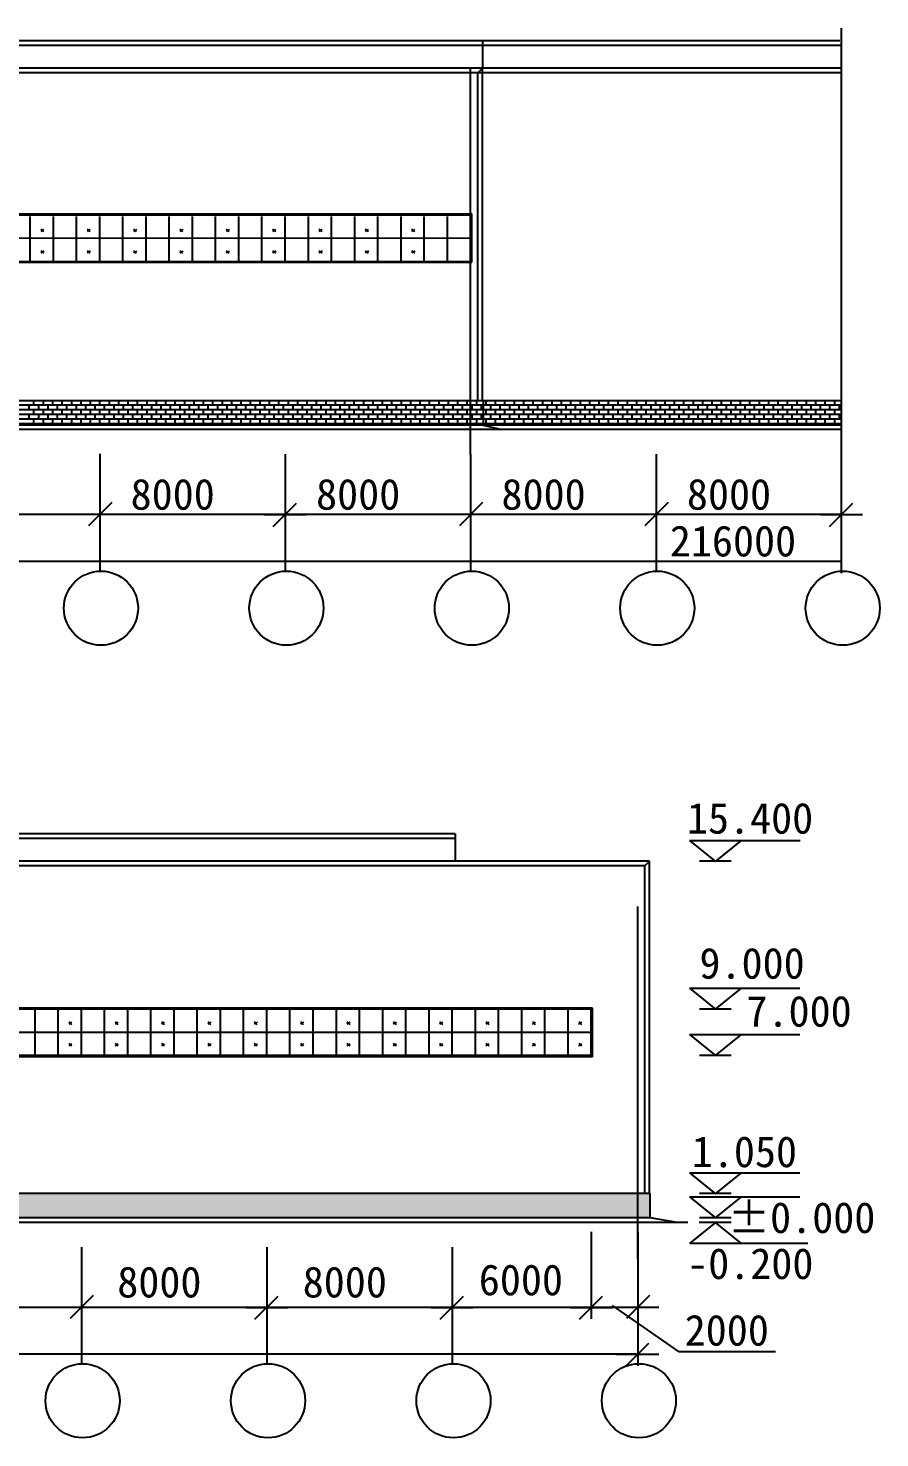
# Model space of a CAD drawing. Header units: metres. Extents: x -5946 to 118859, y -33883 to 106048.
# Drawn here: x 80409 to 117148, y -27722 to 33123 of the extents above; entities that cross this region are included whole.
import ezdxf

# ---------------------------------------------------------------- set-up
doc = ezdxf.new("R2010")
doc.units = ezdxf.units.M
for name, color, linetype in [('JC', 7, 'Continuous'), ('Z', 7, 'Continuous'), ('ZQ', 7, 'Continuous'), ('ZX', 7, 'Continuous')]:
    doc.layers.add(name, color=color, linetype=linetype)

# ---------------------------------------------------------------- blocks, each defined once
blk = doc.blocks.new('_DIMX')
blk.add_line((-64.76, 0), (64.76, 0))
at = {"color": 6}
blk.add_lwpolyline([(-36.86, -36.86), (34.63, 34.63)], dxfattribs=at)

msp = doc.modelspace()

# ---------------------------------------------------------------- hatches: boundary and pattern name
at = {"layer": 'Z'}
h = msp.add_hatch(dxfattribs=at)
h.set_pattern_fill('AR-B816')
h.paths.add_polyline_path([(65752.9, -17176.66), (65752.9, -18226.66), (106702.9, -18226.66), (106702.9, -17176.66)])
h.paths.add_polyline_path([(107237.9, -17176.66), (107212.9, -17176.66), (106702.9, -17176.66), (106702.9, -18226.66), (107237.9, -18226.66)])

# ---------------------------------------------------------------- linework, layer by layer
for p, q in [((115480.84, 33122.94), (115480.84, 9599.03)), ((83495.54, 14747.26), (83495.54, 11629.22)), ((83495.54, 14732.14), (83495.54, 11629.22)), ((91495.54, 14732.14), (91495.54, 11629.22)), ((91495.54, 14691.52), (91495.54, 11629.22)), ((99495.54, 14732.14), (99495.54, 11629.22)), ((99495.54, 14725.01), (99495.54, 11629.22)), ((107495.54, 14732.14), (107495.54, 11629.22)), ((107495.54, 14732.14), (107495.54, 11629.22)), ((107495.54, 13304.59), (107495.54, 11629.22)), ((83494.14, 12129.22), (75496.94, 12129.22)), ((83495.54, 11729.22), (83495.54, 9701.37)), ((91494.14, 12129.22), (83496.94, 12129.22)), ((91495.54, 11729.22), (91495.54, 9701.37)), ((99494.14, 12129.22), (91496.94, 12129.22)), ((99495.54, 11729.22), (99495.54, 9701.37)), ((107494.14, 12129.22), (99496.94, 12129.22)), ((107495.54, 11729.22), (107495.54, 9701.37)), ((115494.14, 12129.22), (107496.94, 12129.22)), ((115494.14, 12129.22), (107496.94, 12129.22)), ((115480.84, 10101.37), (3648.7, 10101.37)), ((108940.05, -1937.48), (110060.46, -2845.46)), ((108940.05, -1937.48), (113709, -1937.48)), ((110060.46, -2845.46), (111183.29, -1937.48)), ((108933.86, -8314.87), (110054.27, -9222.85)), ((108933.86, -8314.87), (113702.81, -8314.87)), ((110054.27, -9222.85), (111177.09, -8314.87)), ((108933.86, -10316.1), (110054.27, -11224.08)), ((108933.86, -10316.1), (113702.81, -10316.1)), ((110054.27, -11224.08), (111177.09, -10316.1)), ((108933.68, -16278.1), (110054.09, -17186.08)), ((108933.68, -16278.1), (113702.63, -16278.1)), ((110054.09, -17186.08), (111176.92, -16278.1)), ((108934.2, -17319.54), (110054.61, -18227.52)), ((108934.2, -17319.54), (113703.15, -17319.54)), ((110054.61, -18227.52), (111177.44, -17319.54)), ((104702.9, -18826.66), (104702.9, -22591.12)), ((106702.9, -18826.66), (106702.9, -22591.12)), ((110065.26, -18423.68), (108942.44, -19331.65)), ((111185.67, -19331.65), (110065.26, -18423.68)), ((114045.58, -19331.65), (108946.72, -19331.65)), ((82702.9, -19488.21), (82702.9, -22591.12)), ((82702.9, -19488.21), (82702.9, -22591.12)), ((90702.9, -19488.21), (90702.9, -22591.12)), ((90702.9, -19488.21), (90702.9, -22591.12)), ((98702.9, -19488.21), (98702.9, -22591.12)), ((98702.9, -19488.21), (98702.9, -22591.12)), ((104702.9, -20415.76), (104702.9, -22591.12)), ((106702.9, -20415.76), (106702.9, -24618.98)), ((82701.5, -22091.12), (74704.3, -22091.12)), ((82702.9, -22491.12), (82702.9, -24518.98)), ((90701.5, -22091.12), (82704.3, -22091.12)), ((90702.9, -22491.12), (90702.9, -24518.98)), ((98701.5, -22091.12), (90704.3, -22091.12)), ((98702.9, -22491.12), (98702.9, -24518.98)), ((104701.5, -22091.12), (98704.3, -22091.12)), ((104701.5, -22091.12), (104700.1, -22091.12)), ((106702.9, -22091.12), (104702.9, -22091.12)), ((108495.32, -24010.33), (105615.03, -22011.66)), ((106704.3, -22091.12), (106705.7, -22091.12)), ((106657.06, -24118.98), (2694.12, -24118.98)), ((112655.72, -24010.33), (108495.32, -24010.33))]:
    msp.add_line(p, q)
for centre in [(83548.38, 8088.15), (91548.38, 8088.15), (99548.38, 8088.15), (107548.38, 8088.15), (115548.38, 8088.15), (82755.74, -26122.2), (90755.74, -26122.2), (98755.74, -26122.2), (106755.74, -26122.2)]:
    msp.add_circle(centre, 1600)
at = {"layer": 'JC'}
for p, q in [((115429.4, 32573.68), (19345.54, 32573.68)), ((115450.87, 32373.68), (19345.54, 32373.68)), ((100005.54, 32573.68), (100005.54, 31393.68)), ((115473.86, 31193.68), (11185.54, 31193.68)), ((100005.54, 31393.68), (19345.54, 31393.68)), ((99805.54, 31193.68), (100005.54, 31393.68)), ((99805.54, 17043.68), (99805.54, 31193.68)), ((100005.54, 31393.68), (100005.54, 31393.68)), ((100005.54, 17043.68), (100005.54, 31393.68)), ((115464.86, 31393.68), (100005.54, 31393.68)), ((80495.54, 22993.68), (80495.54, 24993.68)), ((80495.54, 22993.68), (80495.54, 24993.68)), ((81495.54, 22993.68), (81495.54, 24993.68)), ((82495.54, 22993.68), (82495.54, 24993.68)), ((82495.54, 22993.68), (82495.54, 24993.68)), ((83495.54, 22993.68), (83495.54, 24993.68)), ((84495.54, 22993.68), (84495.54, 24993.68)), ((84495.54, 22993.68), (84495.54, 24993.68)), ((85495.54, 22993.68), (85495.54, 24993.68)), ((86495.54, 22993.68), (86495.54, 24993.68)), ((86495.54, 22993.68), (86495.54, 24993.68)), ((87495.54, 22993.68), (87495.54, 24993.68)), ((88495.54, 22993.68), (88495.54, 24993.68)), ((88495.54, 22993.68), (88495.54, 24993.68)), ((89495.54, 22993.68), (89495.54, 24993.68)), ((90495.54, 22993.68), (90495.54, 24993.68)), ((90495.54, 22993.68), (90495.54, 24993.68)), ((91495.54, 22993.68), (91495.54, 24993.68)), ((92495.54, 22993.68), (92495.54, 24993.68)), ((92495.54, 22993.68), (92495.54, 24993.68)), ((93495.54, 22993.68), (93495.54, 24993.68)), ((94495.54, 22993.68), (94495.54, 24993.68)), ((94495.54, 22993.68), (94495.54, 24993.68)), ((95495.54, 22993.68), (95495.54, 24993.68)), ((96495.54, 22993.68), (96495.54, 24993.68)), ((96495.54, 22993.68), (96495.54, 24993.68)), ((97495.54, 22993.68), (97495.54, 24993.68)), ((98495.54, 22993.68), (98495.54, 24993.68)), ((98495.54, 22993.68), (98495.54, 24993.68)), ((99495.54, 22993.68), (99495.54, 24993.68)), ((81085.54, 24328.68), (80965.54, 24448.68)), ((81005.54, 24338.68), (80965.54, 24388.68)), ((81085.54, 24388.68), (81045.54, 24438.68)), ((83085.54, 24328.68), (82965.54, 24448.68)), ((83005.54, 24338.68), (82965.54, 24388.68)), ((83085.54, 24388.68), (83045.54, 24438.68)), ((85085.54, 24328.68), (84965.54, 24448.68)), ((85005.54, 24338.68), (84965.54, 24388.68)), ((85085.54, 24388.68), (85045.54, 24438.68)), ((87085.54, 24328.68), (86965.54, 24448.68)), ((87005.54, 24338.68), (86965.54, 24388.68)), ((87085.54, 24388.68), (87045.54, 24438.68)), ((89085.54, 24328.68), (88965.54, 24448.68)), ((89005.54, 24338.68), (88965.54, 24388.68)), ((89085.54, 24388.68), (89045.54, 24438.68)), ((91085.54, 24328.68), (90965.54, 24448.68)), ((91005.54, 24338.68), (90965.54, 24388.68)), ((91085.54, 24388.68), (91045.54, 24438.68)), ((93085.54, 24328.68), (92965.54, 24448.68)), ((93005.54, 24338.68), (92965.54, 24388.68)), ((93085.54, 24388.68), (93045.54, 24438.68)), ((95085.54, 24328.68), (94965.54, 24448.68)), ((95005.54, 24338.68), (94965.54, 24388.68)), ((95085.54, 24388.68), (95045.54, 24438.68)), ((97085.54, 24328.68), (96965.54, 24448.68)), ((97005.54, 24338.68), (96965.54, 24388.68)), ((97085.54, 24388.68), (97045.54, 24438.68)), ((81085.54, 23398.68), (80965.54, 23518.68)), ((81005.54, 23408.68), (80965.54, 23458.68)), ((81085.54, 23458.68), (81045.54, 23508.68)), ((83085.54, 23398.68), (82965.54, 23518.68)), ((83005.54, 23408.68), (82965.54, 23458.68)), ((83085.54, 23458.68), (83045.54, 23508.68)), ((85085.54, 23398.68), (84965.54, 23518.68)), ((85005.54, 23408.68), (84965.54, 23458.68)), ((85085.54, 23458.68), (85045.54, 23508.68)), ((87085.54, 23398.68), (86965.54, 23518.68)), ((87005.54, 23408.68), (86965.54, 23458.68)), ((87085.54, 23458.68), (87045.54, 23508.68)), ((89085.54, 23398.68), (88965.54, 23518.68)), ((89005.54, 23408.68), (88965.54, 23458.68)), ((89085.54, 23458.68), (89045.54, 23508.68)), ((91085.54, 23398.68), (90965.54, 23518.68)), ((91005.54, 23408.68), (90965.54, 23458.68)), ((91085.54, 23458.68), (91045.54, 23508.68)), ((93085.54, 23398.68), (92965.54, 23518.68)), ((93005.54, 23408.68), (92965.54, 23458.68)), ((93085.54, 23458.68), (93045.54, 23508.68)), ((95085.54, 23398.68), (94965.54, 23518.68)), ((95005.54, 23408.68), (94965.54, 23458.68)), ((95085.54, 23458.68), (95045.54, 23508.68)), ((97085.54, 23398.68), (96965.54, 23518.68)), ((97005.54, 23408.68), (96965.54, 23458.68)), ((97085.54, 23458.68), (97045.54, 23508.68)), ((100042.86, 17043.68), (100042.86, 15993.68)), ((100042.86, 15993.68), (100836.44, 15793.68)), ((98822.9, -1646.66), (2711.9, -1646.66)), ((98822.9, -1646.66), (98822.9, -2826.66)), ((98822.9, -1846.66), (2722.63, -1846.66)), ((107012.9, -3026.66), (2702.3, -3026.66)), ((98822.9, -2826.66), (26192.9, -2826.66)), ((107212.9, -2826.66), (98822.9, -2826.66)), ((107212.9, -2826.66), (107012.9, -3026.66)), ((107012.9, -17176.66), (107012.9, -3026.66)), ((107212.9, -17176.66), (107212.9, -2826.66)), ((80702.9, -11226.66), (80702.9, -9226.66)), ((81702.9, -11226.66), (81702.9, -9226.66)), ((82702.9, -11226.66), (82702.9, -9226.66)), ((83702.9, -11226.66), (83702.9, -9226.66)), ((84702.9, -11226.66), (84702.9, -9226.66)), ((85702.9, -11226.66), (85702.9, -9226.66)), ((86702.9, -11226.66), (86702.9, -9226.66)), ((87702.9, -11226.66), (87702.9, -9226.66)), ((88702.9, -11226.66), (88702.9, -9226.66)), ((89702.9, -11226.66), (89702.9, -9226.66)), ((90702.9, -11226.66), (90702.9, -9226.66)), ((91702.9, -11226.66), (91702.9, -9226.66)), ((92702.9, -11226.66), (92702.9, -9226.66)), ((93702.9, -11226.66), (93702.9, -9226.66)), ((94702.9, -11226.66), (94702.9, -9226.66)), ((95702.9, -11226.66), (95702.9, -9226.66)), ((96702.9, -11226.66), (96702.9, -9226.66)), ((97702.9, -11226.66), (97702.9, -9226.66)), ((98702.9, -11226.66), (98702.9, -9226.66)), ((99702.9, -11226.66), (99702.9, -9226.66)), ((100702.9, -11226.66), (100702.9, -9226.66)), ((101702.9, -11226.66), (101702.9, -9226.66)), ((102702.9, -11226.66), (102702.9, -9226.66)), ((103702.9, -11226.66), (103702.9, -9226.66)), ((104702.9, -9226.66), (104752.9, -9176.66)), ((104702.9, -11226.66), (104702.9, -9226.66)), ((104752.9, -11276.66), (104752.9, -9176.66)), ((82292.9, -9891.66), (82172.9, -9771.66)), ((82212.9, -9881.66), (82172.9, -9831.66)), ((82292.9, -9831.66), (82252.9, -9781.66)), ((84292.9, -9891.66), (84172.9, -9771.66)), ((84212.9, -9881.66), (84172.9, -9831.66)), ((84292.9, -9831.66), (84252.9, -9781.66)), ((86292.9, -9891.66), (86172.9, -9771.66)), ((86212.9, -9881.66), (86172.9, -9831.66)), ((86292.9, -9831.66), (86252.9, -9781.66)), ((88292.9, -9891.66), (88172.9, -9771.66)), ((88212.9, -9881.66), (88172.9, -9831.66)), ((88292.9, -9831.66), (88252.9, -9781.66)), ((90292.9, -9891.66), (90172.9, -9771.66)), ((90212.9, -9881.66), (90172.9, -9831.66)), ((90292.9, -9831.66), (90252.9, -9781.66)), ((92292.9, -9891.66), (92172.9, -9771.66)), ((92212.9, -9881.66), (92172.9, -9831.66)), ((92292.9, -9831.66), (92252.9, -9781.66)), ((94292.9, -9891.66), (94172.9, -9771.66)), ((94212.9, -9881.66), (94172.9, -9831.66)), ((94292.9, -9831.66), (94252.9, -9781.66)), ((96292.9, -9891.66), (96172.9, -9771.66)), ((96212.9, -9881.66), (96172.9, -9831.66)), ((96292.9, -9831.66), (96252.9, -9781.66)), ((98292.9, -9891.66), (98172.9, -9771.66)), ((98212.9, -9881.66), (98172.9, -9831.66)), ((98292.9, -9831.66), (98252.9, -9781.66)), ((100292.9, -9891.66), (100172.9, -9771.66)), ((100212.9, -9881.66), (100172.9, -9831.66)), ((100292.9, -9831.66), (100252.9, -9781.66)), ((102292.9, -9891.66), (102172.9, -9771.66)), ((102212.9, -9881.66), (102172.9, -9831.66)), ((102292.9, -9831.66), (102252.9, -9781.66)), ((104292.9, -9891.66), (104172.9, -9771.66)), ((104212.9, -9881.66), (104172.9, -9831.66)), ((104292.9, -9831.66), (104252.9, -9781.66)), ((82292.9, -10821.66), (82172.9, -10701.66)), ((82212.9, -10811.66), (82172.9, -10761.66)), ((82292.9, -10761.66), (82252.9, -10711.66)), ((84292.9, -10821.66), (84172.9, -10701.66)), ((84212.9, -10811.66), (84172.9, -10761.66)), ((84292.9, -10761.66), (84252.9, -10711.66)), ((86292.9, -10821.66), (86172.9, -10701.66)), ((86212.9, -10811.66), (86172.9, -10761.66)), ((86292.9, -10761.66), (86252.9, -10711.66)), ((88292.9, -10821.66), (88172.9, -10701.66)), ((88212.9, -10811.66), (88172.9, -10761.66)), ((88292.9, -10761.66), (88252.9, -10711.66)), ((90292.9, -10821.66), (90172.9, -10701.66)), ((90212.9, -10811.66), (90172.9, -10761.66)), ((90292.9, -10761.66), (90252.9, -10711.66)), ((92292.9, -10821.66), (92172.9, -10701.66)), ((92212.9, -10811.66), (92172.9, -10761.66)), ((92292.9, -10761.66), (92252.9, -10711.66)), ((94292.9, -10821.66), (94172.9, -10701.66)), ((94212.9, -10811.66), (94172.9, -10761.66)), ((94292.9, -10761.66), (94252.9, -10711.66)), ((96292.9, -10821.66), (96172.9, -10701.66)), ((96212.9, -10811.66), (96172.9, -10761.66)), ((96292.9, -10761.66), (96252.9, -10711.66)), ((98292.9, -10821.66), (98172.9, -10701.66)), ((98212.9, -10811.66), (98172.9, -10761.66)), ((98292.9, -10761.66), (98252.9, -10711.66)), ((100292.9, -10821.66), (100172.9, -10701.66)), ((100212.9, -10811.66), (100172.9, -10761.66)), ((100292.9, -10761.66), (100252.9, -10711.66)), ((102292.9, -10821.66), (102172.9, -10701.66)), ((102212.9, -10811.66), (102172.9, -10761.66)), ((102292.9, -10761.66), (102252.9, -10711.66)), ((104292.9, -10821.66), (104172.9, -10701.66)), ((104212.9, -10811.66), (104172.9, -10761.66)), ((104292.9, -10761.66), (104252.9, -10711.66)), ((104752.9, -11276.66), (104702.9, -11226.66)), ((107237.9, -17176.66), (107212.9, -17176.66)), ((107237.9, -18226.66), (107237.9, -17176.66)), ((108412.9, -18426.66), (107237.9, -18226.66))]:
    msp.add_line(p, q, dxfattribs=at)
at = {"layer": 'Z'}
for p, q in [((99545.54, 25109.34), (99495.54, 25059.34)), ((99495.54, 23059.34), (99545.54, 23009.34)), ((80659.03, 16869.43), (80659.03, 17043.68)), ((81065.43, 16869.43), (81065.43, 17043.68)), ((81471.83, 16869.43), (81471.83, 17043.68)), ((81878.23, 16869.43), (81878.23, 17043.68)), ((82284.63, 16869.43), (82284.63, 17043.68)), ((82691.03, 16869.43), (82691.03, 17043.68)), ((83097.43, 16869.43), (83097.43, 17043.68)), ((83503.83, 16869.43), (83503.83, 17043.68)), ((83910.23, 16869.43), (83910.23, 17043.68)), ((84316.63, 16869.43), (84316.63, 17043.68)), ((84723.03, 16869.43), (84723.03, 17043.68)), ((85129.43, 16869.43), (85129.43, 17043.68)), ((85535.83, 16869.43), (85535.83, 17043.68)), ((85942.23, 16869.43), (85942.23, 17043.68)), ((86348.63, 16869.43), (86348.63, 17043.68)), ((86755.03, 16869.43), (86755.03, 17043.68)), ((87161.43, 16869.43), (87161.43, 17043.68)), ((87567.83, 16869.43), (87567.83, 17043.68)), ((87974.23, 16869.43), (87974.23, 17043.68)), ((88380.63, 16869.43), (88380.63, 17043.68)), ((88787.03, 16869.43), (88787.03, 17043.68)), ((89193.43, 16869.43), (89193.43, 17043.68)), ((89599.83, 16869.43), (89599.83, 17043.68)), ((90006.23, 16869.43), (90006.23, 17043.68)), ((90412.63, 16869.43), (90412.63, 17043.68)), ((90819.03, 16869.43), (90819.03, 17043.68)), ((91225.43, 16869.43), (91225.43, 17043.68)), ((91631.83, 16869.43), (91631.83, 17043.68)), ((92038.23, 16869.43), (92038.23, 17043.68)), ((92444.63, 16869.43), (92444.63, 17043.68)), ((92851.03, 16869.43), (92851.03, 17043.68)), ((93257.43, 16869.43), (93257.43, 17043.68)), ((93663.83, 16869.43), (93663.83, 17043.68)), ((94070.23, 16869.43), (94070.23, 17043.68)), ((94476.63, 16869.43), (94476.63, 17043.68)), ((94883.03, 16869.43), (94883.03, 17043.68)), ((95289.43, 16869.43), (95289.43, 17043.68)), ((95695.83, 16869.43), (95695.83, 17043.68)), ((96102.23, 16869.43), (96102.23, 17043.68)), ((96508.63, 16869.43), (96508.63, 17043.68)), ((96915.03, 16869.43), (96915.03, 17043.68)), ((97321.43, 16869.43), (97321.43, 17043.68)), ((97727.83, 16869.43), (97727.83, 17043.68)), ((98134.23, 16869.43), (98134.23, 17043.68)), ((98540.63, 16869.43), (98540.63, 17043.68)), ((98947.03, 16869.43), (98947.03, 17043.68)), ((99353.43, 16869.43), (99353.43, 17043.68)), ((99759.83, 16869.43), (99759.83, 17043.68)), ((100166.23, 16869.43), (100166.23, 17043.68)), ((100572.63, 16869.43), (100572.63, 17043.68)), ((100979.03, 16869.43), (100979.03, 17043.68)), ((101385.43, 16869.43), (101385.43, 17043.68)), ((101791.83, 16869.43), (101791.83, 17043.68)), ((102198.23, 16869.43), (102198.23, 17043.68)), ((102604.63, 16869.43), (102604.63, 17043.68)), ((103011.03, 16869.43), (103011.03, 17043.68)), ((103417.43, 16869.43), (103417.43, 17043.68)), ((103823.83, 16869.43), (103823.83, 17043.68)), ((104230.23, 16869.43), (104230.23, 17043.68)), ((104636.63, 16869.43), (104636.63, 17043.68)), ((105043.03, 16869.43), (105043.03, 17043.68)), ((105449.43, 16869.43), (105449.43, 17043.68)), ((105855.83, 16869.43), (105855.83, 17043.68)), ((106262.23, 16869.43), (106262.23, 17043.68)), ((106668.63, 16869.43), (106668.63, 17043.68)), ((107075.03, 16869.43), (107075.03, 17043.68)), ((107481.43, 16869.43), (107481.43, 17043.68)), ((107887.83, 16869.43), (107887.83, 17043.68)), ((108294.23, 16869.43), (108294.23, 17043.68)), ((108700.63, 16869.43), (108700.63, 17043.68)), ((109107.03, 16869.43), (109107.03, 17043.68)), ((109513.43, 16869.43), (109513.43, 17043.68)), ((109919.83, 16869.43), (109919.83, 17043.68)), ((110326.23, 16869.43), (110326.23, 17043.68)), ((110732.63, 16869.43), (110732.63, 17043.68)), ((111139.03, 16869.43), (111139.03, 17043.68)), ((111545.43, 16869.43), (111545.43, 17043.68)), ((111951.83, 16869.43), (111951.83, 17043.68)), ((112358.23, 16869.43), (112358.23, 17043.68)), ((112764.63, 16869.43), (112764.63, 17043.68)), ((113171.03, 16869.43), (113171.03, 17043.68)), ((113577.43, 16869.43), (113577.43, 17043.68)), ((113983.83, 16869.43), (113983.83, 17043.68)), ((114390.23, 16869.43), (114390.23, 17043.68)), ((114796.63, 16869.43), (114796.63, 17043.68)), ((115203.03, 16869.43), (115203.03, 17043.68)), ((50545.54, 16869.43), (99495.54, 16869.43)), ((50545.54, 16666.23), (99495.54, 16666.23)), ((50545.54, 16463.03), (99495.54, 16463.03)), ((80455.83, 16666.23), (80455.83, 16869.43)), ((80455.83, 16259.83), (80455.83, 16463.03)), ((80659.03, 16463.03), (80659.03, 16666.23)), ((80862.23, 16666.23), (80862.23, 16869.43)), ((80862.23, 16259.83), (80862.23, 16463.03)), ((81065.43, 16463.03), (81065.43, 16666.23)), ((81268.63, 16666.23), (81268.63, 16869.43)), ((81268.63, 16259.83), (81268.63, 16463.03)), ((81471.83, 16463.03), (81471.83, 16666.23)), ((81675.03, 16666.23), (81675.03, 16869.43)), ((81675.03, 16259.83), (81675.03, 16463.03)), ((81878.23, 16463.03), (81878.23, 16666.23)), ((82081.43, 16666.23), (82081.43, 16869.43)), ((82081.43, 16259.83), (82081.43, 16463.03)), ((82284.63, 16463.03), (82284.63, 16666.23)), ((82487.83, 16666.23), (82487.83, 16869.43)), ((82487.83, 16259.83), (82487.83, 16463.03)), ((82691.03, 16463.03), (82691.03, 16666.23)), ((82894.23, 16666.23), (82894.23, 16869.43)), ((82894.23, 16259.83), (82894.23, 16463.03)), ((83097.43, 16463.03), (83097.43, 16666.23)), ((83300.63, 16666.23), (83300.63, 16869.43)), ((83300.63, 16259.83), (83300.63, 16463.03)), ((83503.83, 16463.03), (83503.83, 16666.23)), ((83707.03, 16666.23), (83707.03, 16869.43)), ((83707.03, 16259.83), (83707.03, 16463.03)), ((83910.23, 16463.03), (83910.23, 16666.23)), ((84113.43, 16666.23), (84113.43, 16869.43)), ((84113.43, 16259.83), (84113.43, 16463.03)), ((84316.63, 16463.03), (84316.63, 16666.23)), ((84519.83, 16666.23), (84519.83, 16869.43)), ((84519.83, 16259.83), (84519.83, 16463.03)), ((84723.03, 16463.03), (84723.03, 16666.23)), ((84926.23, 16666.23), (84926.23, 16869.43)), ((84926.23, 16259.83), (84926.23, 16463.03)), ((85129.43, 16463.03), (85129.43, 16666.23)), ((85332.63, 16666.23), (85332.63, 16869.43)), ((85332.63, 16259.83), (85332.63, 16463.03)), ((85535.83, 16463.03), (85535.83, 16666.23)), ((85739.03, 16666.23), (85739.03, 16869.43)), ((85739.03, 16259.83), (85739.03, 16463.03)), ((85942.23, 16463.03), (85942.23, 16666.23)), ((86145.43, 16666.23), (86145.43, 16869.43)), ((86145.43, 16259.83), (86145.43, 16463.03)), ((86348.63, 16463.03), (86348.63, 16666.23)), ((86551.83, 16666.23), (86551.83, 16869.43)), ((86551.83, 16259.83), (86551.83, 16463.03)), ((86755.03, 16463.03), (86755.03, 16666.23)), ((86958.23, 16666.23), (86958.23, 16869.43)), ((86958.23, 16259.83), (86958.23, 16463.03)), ((87161.43, 16463.03), (87161.43, 16666.23)), ((87364.63, 16666.23), (87364.63, 16869.43)), ((87364.63, 16259.83), (87364.63, 16463.03)), ((87567.83, 16463.03), (87567.83, 16666.23)), ((87771.03, 16666.23), (87771.03, 16869.43)), ((87771.03, 16259.83), (87771.03, 16463.03)), ((87974.23, 16463.03), (87974.23, 16666.23)), ((88177.43, 16666.23), (88177.43, 16869.43)), ((88177.43, 16259.83), (88177.43, 16463.03)), ((88380.63, 16463.03), (88380.63, 16666.23)), ((88583.83, 16666.23), (88583.83, 16869.43)), ((88583.83, 16259.83), (88583.83, 16463.03)), ((88787.03, 16463.03), (88787.03, 16666.23)), ((88990.23, 16666.23), (88990.23, 16869.43)), ((88990.23, 16259.83), (88990.23, 16463.03)), ((89193.43, 16463.03), (89193.43, 16666.23)), ((89396.63, 16666.23), (89396.63, 16869.43)), ((89396.63, 16259.83), (89396.63, 16463.03)), ((89599.83, 16463.03), (89599.83, 16666.23)), ((89803.03, 16666.23), (89803.03, 16869.43)), ((89803.03, 16259.83), (89803.03, 16463.03)), ((90006.23, 16463.03), (90006.23, 16666.23)), ((90209.43, 16666.23), (90209.43, 16869.43)), ((90209.43, 16259.83), (90209.43, 16463.03)), ((90412.63, 16463.03), (90412.63, 16666.23)), ((90615.83, 16666.23), (90615.83, 16869.43)), ((90615.83, 16259.83), (90615.83, 16463.03)), ((90819.03, 16463.03), (90819.03, 16666.23)), ((91022.23, 16666.23), (91022.23, 16869.43)), ((91022.23, 16259.83), (91022.23, 16463.03)), ((91225.43, 16463.03), (91225.43, 16666.23)), ((91428.63, 16666.23), (91428.63, 16869.43)), ((91428.63, 16259.83), (91428.63, 16463.03)), ((91631.83, 16463.03), (91631.83, 16666.23)), ((91835.03, 16666.23), (91835.03, 16869.43)), ((91835.03, 16259.83), (91835.03, 16463.03)), ((92038.23, 16463.03), (92038.23, 16666.23)), ((92241.43, 16666.23), (92241.43, 16869.43)), ((92241.43, 16259.83), (92241.43, 16463.03)), ((92444.63, 16463.03), (92444.63, 16666.23)), ((92647.83, 16666.23), (92647.83, 16869.43)), ((92647.83, 16259.83), (92647.83, 16463.03)), ((92851.03, 16463.03), (92851.03, 16666.23)), ((93054.23, 16666.23), (93054.23, 16869.43)), ((93054.23, 16259.83), (93054.23, 16463.03)), ((93257.43, 16463.03), (93257.43, 16666.23)), ((93460.63, 16666.23), (93460.63, 16869.43)), ((93460.63, 16259.83), (93460.63, 16463.03)), ((93663.83, 16463.03), (93663.83, 16666.23)), ((93867.03, 16666.23), (93867.03, 16869.43)), ((93867.03, 16259.83), (93867.03, 16463.03)), ((94070.23, 16463.03), (94070.23, 16666.23)), ((94273.43, 16666.23), (94273.43, 16869.43)), ((94273.43, 16259.83), (94273.43, 16463.03)), ((94476.63, 16463.03), (94476.63, 16666.23)), ((94679.83, 16666.23), (94679.83, 16869.43)), ((94679.83, 16259.83), (94679.83, 16463.03)), ((94883.03, 16463.03), (94883.03, 16666.23)), ((95086.23, 16666.23), (95086.23, 16869.43)), ((95086.23, 16259.83), (95086.23, 16463.03)), ((95289.43, 16463.03), (95289.43, 16666.23)), ((95492.63, 16666.23), (95492.63, 16869.43)), ((95492.63, 16259.83), (95492.63, 16463.03)), ((95695.83, 16463.03), (95695.83, 16666.23)), ((95899.03, 16666.23), (95899.03, 16869.43)), ((95899.03, 16259.83), (95899.03, 16463.03)), ((96102.23, 16463.03), (96102.23, 16666.23)), ((96305.43, 16666.23), (96305.43, 16869.43)), ((96305.43, 16259.83), (96305.43, 16463.03)), ((96508.63, 16463.03), (96508.63, 16666.23)), ((96711.83, 16666.23), (96711.83, 16869.43)), ((96711.83, 16259.83), (96711.83, 16463.03)), ((96915.03, 16463.03), (96915.03, 16666.23)), ((97118.23, 16666.23), (97118.23, 16869.43)), ((97118.23, 16259.83), (97118.23, 16463.03)), ((97321.43, 16463.03), (97321.43, 16666.23)), ((97524.63, 16666.23), (97524.63, 16869.43)), ((97524.63, 16259.83), (97524.63, 16463.03)), ((97727.83, 16463.03), (97727.83, 16666.23)), ((97931.03, 16666.23), (97931.03, 16869.43)), ((97931.03, 16259.83), (97931.03, 16463.03)), ((98134.23, 16463.03), (98134.23, 16666.23)), ((98337.43, 16666.23), (98337.43, 16869.43)), ((98337.43, 16259.83), (98337.43, 16463.03)), ((98540.63, 16463.03), (98540.63, 16666.23)), ((98743.83, 16666.23), (98743.83, 16869.43)), ((98743.83, 16259.83), (98743.83, 16463.03)), ((98947.03, 16463.03), (98947.03, 16666.23)), ((99150.23, 16666.23), (99150.23, 16869.43)), ((99150.23, 16259.83), (99150.23, 16463.03)), ((99353.43, 16463.03), (99353.43, 16666.23)), ((99495.54, 16869.43), (100042.86, 16869.43)), ((99495.54, 16666.23), (100042.86, 16666.23)), ((99495.54, 16463.03), (100042.86, 16463.03)), ((99556.63, 16666.23), (99556.63, 16869.43)), ((99556.63, 16259.83), (99556.63, 16463.03)), ((99759.83, 16463.03), (99759.83, 16666.23)), ((99963.03, 16666.23), (99963.03, 16869.43)), ((99963.03, 16259.83), (99963.03, 16463.03)), ((100042.86, 16869.43), (115469.77, 16869.43)), ((100042.86, 16666.23), (115443.54, 16666.23)), ((100042.86, 16463.03), (115480.28, 16463.03)), ((100166.23, 16463.03), (100166.23, 16666.23)), ((100369.43, 16666.23), (100369.43, 16869.43)), ((100369.43, 16259.83), (100369.43, 16463.03)), ((100572.63, 16463.03), (100572.63, 16666.23)), ((100775.83, 16666.23), (100775.83, 16869.43)), ((100775.83, 16259.83), (100775.83, 16463.03)), ((100979.03, 16463.03), (100979.03, 16666.23)), ((101182.23, 16666.23), (101182.23, 16869.43)), ((101182.23, 16259.83), (101182.23, 16463.03)), ((101385.43, 16463.03), (101385.43, 16666.23)), ((101588.63, 16666.23), (101588.63, 16869.43)), ((101588.63, 16259.83), (101588.63, 16463.03)), ((101791.83, 16463.03), (101791.83, 16666.23)), ((101995.03, 16666.23), (101995.03, 16869.43)), ((101995.03, 16259.83), (101995.03, 16463.03)), ((102198.23, 16463.03), (102198.23, 16666.23)), ((102401.43, 16666.23), (102401.43, 16869.43)), ((102401.43, 16259.83), (102401.43, 16463.03)), ((102604.63, 16463.03), (102604.63, 16666.23)), ((102807.83, 16666.23), (102807.83, 16869.43)), ((102807.83, 16259.83), (102807.83, 16463.03)), ((103011.03, 16463.03), (103011.03, 16666.23)), ((103214.23, 16666.23), (103214.23, 16869.43)), ((103214.23, 16259.83), (103214.23, 16463.03)), ((103417.43, 16463.03), (103417.43, 16666.23)), ((103620.63, 16666.23), (103620.63, 16869.43)), ((103620.63, 16259.83), (103620.63, 16463.03)), ((103823.83, 16463.03), (103823.83, 16666.23)), ((104027.03, 16666.23), (104027.03, 16869.43)), ((104027.03, 16259.83), (104027.03, 16463.03)), ((104230.23, 16463.03), (104230.23, 16666.23)), ((104433.43, 16666.23), (104433.43, 16869.43)), ((104433.43, 16259.83), (104433.43, 16463.03)), ((104636.63, 16463.03), (104636.63, 16666.23)), ((104839.83, 16666.23), (104839.83, 16869.43)), ((104839.83, 16259.83), (104839.83, 16463.03)), ((105043.03, 16463.03), (105043.03, 16666.23)), ((105246.23, 16666.23), (105246.23, 16869.43)), ((105246.23, 16259.83), (105246.23, 16463.03)), ((105449.43, 16463.03), (105449.43, 16666.23)), ((105652.63, 16666.23), (105652.63, 16869.43)), ((105652.63, 16259.83), (105652.63, 16463.03)), ((105855.83, 16463.03), (105855.83, 16666.23)), ((106059.03, 16666.23), (106059.03, 16869.43)), ((106059.03, 16259.83), (106059.03, 16463.03)), ((106262.23, 16463.03), (106262.23, 16666.23)), ((106465.43, 16666.23), (106465.43, 16869.43)), ((106465.43, 16259.83), (106465.43, 16463.03)), ((106668.63, 16463.03), (106668.63, 16666.23)), ((106871.83, 16666.23), (106871.83, 16869.43)), ((106871.83, 16259.83), (106871.83, 16463.03)), ((107075.03, 16463.03), (107075.03, 16666.23)), ((107278.23, 16666.23), (107278.23, 16869.43)), ((107278.23, 16259.83), (107278.23, 16463.03)), ((107481.43, 16463.03), (107481.43, 16666.23)), ((107684.63, 16666.23), (107684.63, 16869.43)), ((107684.63, 16259.83), (107684.63, 16463.03)), ((107887.83, 16463.03), (107887.83, 16666.23)), ((108091.03, 16666.23), (108091.03, 16869.43)), ((108091.03, 16259.83), (108091.03, 16463.03)), ((108294.23, 16463.03), (108294.23, 16666.23)), ((108497.43, 16666.23), (108497.43, 16869.43)), ((108497.43, 16259.83), (108497.43, 16463.03)), ((108700.63, 16463.03), (108700.63, 16666.23)), ((108903.83, 16666.23), (108903.83, 16869.43)), ((108903.83, 16259.83), (108903.83, 16463.03)), ((109107.03, 16463.03), (109107.03, 16666.23)), ((109310.23, 16666.23), (109310.23, 16869.43)), ((109310.23, 16259.83), (109310.23, 16463.03)), ((109513.43, 16463.03), (109513.43, 16666.23)), ((109716.63, 16666.23), (109716.63, 16869.43)), ((109716.63, 16259.83), (109716.63, 16463.03)), ((109919.83, 16463.03), (109919.83, 16666.23)), ((110123.03, 16666.23), (110123.03, 16869.43)), ((110123.03, 16259.83), (110123.03, 16463.03)), ((110326.23, 16463.03), (110326.23, 16666.23)), ((110529.43, 16666.23), (110529.43, 16869.43)), ((110529.43, 16259.83), (110529.43, 16463.03)), ((110732.63, 16463.03), (110732.63, 16666.23)), ((110935.83, 16666.23), (110935.83, 16869.43)), ((110935.83, 16259.83), (110935.83, 16463.03)), ((111139.03, 16463.03), (111139.03, 16666.23)), ((111342.23, 16666.23), (111342.23, 16869.43)), ((111342.23, 16259.83), (111342.23, 16463.03)), ((111545.43, 16463.03), (111545.43, 16666.23)), ((111748.63, 16666.23), (111748.63, 16869.43)), ((111748.63, 16259.83), (111748.63, 16463.03)), ((111951.83, 16463.03), (111951.83, 16666.23)), ((112155.03, 16666.23), (112155.03, 16869.43)), ((112155.03, 16259.83), (112155.03, 16463.03)), ((112358.23, 16463.03), (112358.23, 16666.23)), ((112561.43, 16666.23), (112561.43, 16869.43)), ((112561.43, 16259.83), (112561.43, 16463.03)), ((112764.63, 16463.03), (112764.63, 16666.23)), ((112967.83, 16666.23), (112967.83, 16869.43)), ((112967.83, 16259.83), (112967.83, 16463.03)), ((113171.03, 16463.03), (113171.03, 16666.23)), ((113374.23, 16666.23), (113374.23, 16869.43)), ((113374.23, 16259.83), (113374.23, 16463.03)), ((113577.43, 16463.03), (113577.43, 16666.23)), ((113780.63, 16666.23), (113780.63, 16869.43)), ((113780.63, 16259.83), (113780.63, 16463.03)), ((113983.83, 16463.03), (113983.83, 16666.23)), ((114187.03, 16666.23), (114187.03, 16869.43)), ((114187.03, 16259.83), (114187.03, 16463.03)), ((114390.23, 16463.03), (114390.23, 16666.23)), ((114593.43, 16666.23), (114593.43, 16869.43)), ((114593.43, 16259.83), (114593.43, 16463.03)), ((114796.63, 16463.03), (114796.63, 16666.23)), ((114999.83, 16666.23), (114999.83, 16869.43)), ((114999.83, 16259.83), (114999.83, 16463.03)), ((115203.03, 16463.03), (115203.03, 16666.23)), ((115406.23, 16666.23), (115406.23, 16869.43)), ((115406.23, 16259.83), (115406.23, 16463.03)), ((50545.54, 16259.83), (99495.54, 16259.83)), ((50545.54, 16056.63), (99495.54, 16056.63)), ((80455.83, 15993.68), (80455.83, 16056.63)), ((80659.03, 16056.63), (80659.03, 16259.83)), ((80862.23, 15993.68), (80862.23, 16056.63)), ((81065.43, 16056.63), (81065.43, 16259.83)), ((81268.63, 15993.68), (81268.63, 16056.63)), ((81471.83, 16056.63), (81471.83, 16259.83)), ((81675.03, 15993.68), (81675.03, 16056.63)), ((81878.23, 16056.63), (81878.23, 16259.83)), ((82081.43, 15993.68), (82081.43, 16056.63)), ((82284.63, 16056.63), (82284.63, 16259.83)), ((82487.83, 15993.68), (82487.83, 16056.63)), ((82691.03, 16056.63), (82691.03, 16259.83)), ((82894.23, 15993.68), (82894.23, 16056.63)), ((83097.43, 16056.63), (83097.43, 16259.83)), ((83300.63, 15993.68), (83300.63, 16056.63)), ((83503.83, 16056.63), (83503.83, 16259.83)), ((83707.03, 15993.68), (83707.03, 16056.63)), ((83910.23, 16056.63), (83910.23, 16259.83)), ((84113.43, 15993.68), (84113.43, 16056.63)), ((84316.63, 16056.63), (84316.63, 16259.83)), ((84519.83, 15993.68), (84519.83, 16056.63)), ((84723.03, 16056.63), (84723.03, 16259.83)), ((84926.23, 15993.68), (84926.23, 16056.63)), ((85129.43, 16056.63), (85129.43, 16259.83)), ((85332.63, 15993.68), (85332.63, 16056.63)), ((85535.83, 16056.63), (85535.83, 16259.83)), ((85739.03, 15993.68), (85739.03, 16056.63)), ((85942.23, 16056.63), (85942.23, 16259.83)), ((86145.43, 15993.68), (86145.43, 16056.63)), ((86348.63, 16056.63), (86348.63, 16259.83)), ((86551.83, 15993.68), (86551.83, 16056.63)), ((86755.03, 16056.63), (86755.03, 16259.83)), ((86958.23, 15993.68), (86958.23, 16056.63)), ((87161.43, 16056.63), (87161.43, 16259.83)), ((87364.63, 15993.68), (87364.63, 16056.63)), ((87567.83, 16056.63), (87567.83, 16259.83)), ((87771.03, 15993.68), (87771.03, 16056.63)), ((87974.23, 16056.63), (87974.23, 16259.83)), ((88177.43, 15993.68), (88177.43, 16056.63)), ((88380.63, 16056.63), (88380.63, 16259.83)), ((88583.83, 15993.68), (88583.83, 16056.63)), ((88787.03, 16056.63), (88787.03, 16259.83)), ((88990.23, 15993.68), (88990.23, 16056.63)), ((89193.43, 16056.63), (89193.43, 16259.83)), ((89396.63, 15993.68), (89396.63, 16056.63)), ((89599.83, 16056.63), (89599.83, 16259.83)), ((89803.03, 15993.68), (89803.03, 16056.63)), ((90006.23, 16056.63), (90006.23, 16259.83)), ((90209.43, 15993.68), (90209.43, 16056.63)), ((90412.63, 16056.63), (90412.63, 16259.83)), ((90615.83, 15993.68), (90615.83, 16056.63)), ((90819.03, 16056.63), (90819.03, 16259.83)), ((91022.23, 15993.68), (91022.23, 16056.63)), ((91225.43, 16056.63), (91225.43, 16259.83)), ((91428.63, 15993.68), (91428.63, 16056.63)), ((91631.83, 16056.63), (91631.83, 16259.83)), ((91835.03, 15993.68), (91835.03, 16056.63)), ((92038.23, 16056.63), (92038.23, 16259.83)), ((92241.43, 15993.68), (92241.43, 16056.63)), ((92444.63, 16056.63), (92444.63, 16259.83)), ((92647.83, 15993.68), (92647.83, 16056.63)), ((92851.03, 16056.63), (92851.03, 16259.83)), ((93054.23, 15993.68), (93054.23, 16056.63)), ((93257.43, 16056.63), (93257.43, 16259.83)), ((93460.63, 15993.68), (93460.63, 16056.63)), ((93663.83, 16056.63), (93663.83, 16259.83)), ((93867.03, 15993.68), (93867.03, 16056.63)), ((94070.23, 16056.63), (94070.23, 16259.83)), ((94273.43, 15993.68), (94273.43, 16056.63)), ((94476.63, 16056.63), (94476.63, 16259.83)), ((94679.83, 15993.68), (94679.83, 16056.63)), ((94883.03, 16056.63), (94883.03, 16259.83)), ((95086.23, 15993.68), (95086.23, 16056.63)), ((95289.43, 16056.63), (95289.43, 16259.83)), ((95492.63, 15993.68), (95492.63, 16056.63)), ((95695.83, 16056.63), (95695.83, 16259.83)), ((95899.03, 15993.68), (95899.03, 16056.63)), ((96102.23, 16056.63), (96102.23, 16259.83)), ((96305.43, 15993.68), (96305.43, 16056.63)), ((96508.63, 16056.63), (96508.63, 16259.83)), ((96711.83, 15993.68), (96711.83, 16056.63)), ((96915.03, 16056.63), (96915.03, 16259.83)), ((97118.23, 15993.68), (97118.23, 16056.63)), ((97321.43, 16056.63), (97321.43, 16259.83)), ((97524.63, 15993.68), (97524.63, 16056.63)), ((97727.83, 16056.63), (97727.83, 16259.83)), ((97931.03, 15993.68), (97931.03, 16056.63)), ((98134.23, 16056.63), (98134.23, 16259.83)), ((98337.43, 15993.68), (98337.43, 16056.63)), ((98540.63, 16056.63), (98540.63, 16259.83)), ((98743.83, 15993.68), (98743.83, 16056.63)), ((98947.03, 16056.63), (98947.03, 16259.83)), ((99150.23, 15993.68), (99150.23, 16056.63)), ((99353.43, 16056.63), (99353.43, 16259.83)), ((99495.54, 16259.83), (100042.86, 16259.83)), ((99495.54, 16056.63), (100042.86, 16056.63)), ((99556.63, 15993.68), (99556.63, 16056.63)), ((99759.83, 16056.63), (99759.83, 16259.83)), ((99963.03, 15993.68), (99963.03, 16056.63)), ((100042.86, 16259.83), (115454.07, 16259.83)), ((100042.86, 16056.63), (115464.58, 16056.63)), ((100166.23, 16056.63), (100166.23, 16259.83)), ((100369.43, 15993.68), (100369.43, 16056.63)), ((100572.63, 16056.63), (100572.63, 16259.83)), ((100775.83, 15993.68), (100775.83, 16056.63)), ((100979.03, 16056.63), (100979.03, 16259.83)), ((101182.23, 15993.68), (101182.23, 16056.63)), ((101385.43, 16056.63), (101385.43, 16259.83)), ((101588.63, 15993.68), (101588.63, 16056.63)), ((101791.83, 16056.63), (101791.83, 16259.83)), ((101995.03, 15993.68), (101995.03, 16056.63)), ((102198.23, 16056.63), (102198.23, 16259.83)), ((102401.43, 15993.68), (102401.43, 16056.63)), ((102604.63, 16056.63), (102604.63, 16259.83)), ((102807.83, 15993.68), (102807.83, 16056.63)), ((103011.03, 16056.63), (103011.03, 16259.83)), ((103214.23, 15993.68), (103214.23, 16056.63)), ((103417.43, 16056.63), (103417.43, 16259.83)), ((103620.63, 15993.68), (103620.63, 16056.63)), ((103823.83, 16056.63), (103823.83, 16259.83)), ((104027.03, 15993.68), (104027.03, 16056.63)), ((104230.23, 16056.63), (104230.23, 16259.83)), ((104433.43, 15993.68), (104433.43, 16056.63)), ((104636.63, 16056.63), (104636.63, 16259.83)), ((104839.83, 15993.68), (104839.83, 16056.63)), ((105043.03, 16056.63), (105043.03, 16259.83)), ((105246.23, 15993.68), (105246.23, 16056.63)), ((105449.43, 16056.63), (105449.43, 16259.83)), ((105652.63, 15993.68), (105652.63, 16056.63)), ((105855.83, 16056.63), (105855.83, 16259.83)), ((106059.03, 15993.68), (106059.03, 16056.63)), ((106262.23, 16056.63), (106262.23, 16259.83)), ((106465.43, 15993.68), (106465.43, 16056.63)), ((106668.63, 16056.63), (106668.63, 16259.83)), ((106871.83, 15993.68), (106871.83, 16056.63)), ((107075.03, 16056.63), (107075.03, 16259.83)), ((107278.23, 15993.68), (107278.23, 16056.63)), ((107481.43, 16056.63), (107481.43, 16259.83)), ((107684.63, 15993.68), (107684.63, 16056.63)), ((107887.83, 16056.63), (107887.83, 16259.83)), ((108091.03, 15993.68), (108091.03, 16056.63)), ((108294.23, 16056.63), (108294.23, 16259.83)), ((108497.43, 15993.68), (108497.43, 16056.63)), ((108700.63, 16056.63), (108700.63, 16259.83)), ((108903.83, 15993.68), (108903.83, 16056.63)), ((109107.03, 16056.63), (109107.03, 16259.83)), ((109310.23, 15993.68), (109310.23, 16056.63)), ((109513.43, 16056.63), (109513.43, 16259.83)), ((109716.63, 15993.68), (109716.63, 16056.63)), ((109919.83, 16056.63), (109919.83, 16259.83)), ((110123.03, 15993.68), (110123.03, 16056.63)), ((110326.23, 16056.63), (110326.23, 16259.83)), ((110529.43, 15993.68), (110529.43, 16056.63)), ((110732.63, 16056.63), (110732.63, 16259.83)), ((110935.83, 15993.68), (110935.83, 16056.63)), ((111139.03, 16056.63), (111139.03, 16259.83)), ((111342.23, 15993.68), (111342.23, 16056.63)), ((111545.43, 16056.63), (111545.43, 16259.83)), ((111748.63, 15993.68), (111748.63, 16056.63)), ((111951.83, 16056.63), (111951.83, 16259.83)), ((112155.03, 15993.68), (112155.03, 16056.63)), ((112358.23, 16056.63), (112358.23, 16259.83)), ((112561.43, 15993.68), (112561.43, 16056.63)), ((112764.63, 16056.63), (112764.63, 16259.83)), ((112967.83, 15993.68), (112967.83, 16056.63)), ((113171.03, 16056.63), (113171.03, 16259.83)), ((113374.23, 15993.68), (113374.23, 16056.63)), ((113577.43, 16056.63), (113577.43, 16259.83)), ((113780.63, 15993.68), (113780.63, 16056.63)), ((113983.83, 16056.63), (113983.83, 16259.83)), ((114187.03, 15993.68), (114187.03, 16056.63)), ((114390.23, 16056.63), (114390.23, 16259.83)), ((114593.43, 15993.68), (114593.43, 16056.63)), ((114796.63, 16056.63), (114796.63, 16259.83)), ((114999.83, 15993.68), (114999.83, 16056.63)), ((115203.03, 16056.63), (115203.03, 16259.83)), ((115406.23, 15993.68), (115406.23, 16056.63))]:
    msp.add_line(p, q, dxfattribs=at)
at = {"layer": 'ZQ'}
for p, q in [((99545.54, 25109.34), (13501.91, 25043.68)), ((99495.54, 25059.34), (13551.91, 24993.68)), ((99545.54, 23009.34), (99545.54, 25109.34)), ((99495.54, 24059.34), (13495.54, 23993.68)), ((99545.54, 23009.34), (13501.91, 22943.68)), ((99495.54, 23059.34), (13551.91, 22993.68)), ((115453.6, 17043.68), (50545.54, 17043.68)), ((115474.25, 15993.68), (50545.54, 15993.68)), ((115469.72, 15793.68), (-822.43, 15793.68)), ((110740.57, -2826.66), (109363.57, -2826.66)), ((104752.9, -9176.66), (26652.9, -9176.66)), ((104702.9, -9226.66), (26702.9, -9226.66)), ((110740.57, -9226.66), (109363.57, -9226.66)), ((104702.9, -10226.66), (26702.9, -10226.66)), ((104752.9, -11276.66), (26652.9, -11276.66)), ((104702.9, -11226.66), (26702.9, -11226.66)), ((110740.57, -11226.66), (109363.57, -11226.66)), ((107237.9, -17176.66), (65752.9, -17176.66)), ((110740.57, -17176.66), (109363.57, -17176.66)), ((107237.9, -18226.66), (65702.9, -18226.66)), ((110740.57, -18226.66), (109363.57, -18226.66)), ((108862.46, -18426.66), (2699.77, -18426.66)), ((110729.9, -18426.66), (109352.9, -18426.66))]:
    msp.add_line(p, q, dxfattribs=at)
at = {"layer": 'ZX'}
for p, q in [((99495.54, 14725.01), (99495.54, 31393.68)), ((106702.9, -20001.66), (106702.9, -4783.74))]:
    msp.add_line(p, q, dxfattribs=at)

# ---------------------------------------------------------------- block references
at = {"rotation": 180}
for p, xscale, yscale, zscale in [((83495.54, 12129.22), 14, 14, 14), ((99495.54, 12129.22), 14, 14, 14), ((107495.54, 12129.22), 14, 14, 14), ((107495.54, 12129.22), 1.4, 1.4, 1.4), ((82702.9, -22091.12), 14, 14, 14), ((106702.9, -22091.12), 14, 14, 14)]:
    msp.add_blockref('_DIMX', p, dxfattribs=dict(at, xscale=xscale, yscale=yscale, zscale=zscale))
at = {"xscale": 14, "yscale": 14, "zscale": 14}
for p in [(91495.54, 12129.22), (115495.54, 12129.22), (90702.9, -22091.12), (98702.9, -22091.12), (104702.9, -22091.12), (106702.9, -24118.98)]:
    msp.add_blockref('_DIMX', p, dxfattribs=at)

# ---------------------------------------------------------------- texts
for s, p in [('8000', (84826.75, 12339.63)), ('8000', (92826.75, 12339.63)), ('8000', (100826.75, 12339.63)), ('8000', (108826.75, 12339.63)), ('216000', (108090.97, 10322.18)), ('15.400', (108827.12, -1644.61)), ('9.000', (109368.15, -7904.76)), ('7.000', (111395.18, -9976.23)), ('1.050', (109037.67, -16039.72)), ('±0.000', (110599.38, -18882.3)), ('-0.200', (108836.69, -20868.48)), ('8000', (84251.49, -21663.35)), ('8000', (92251.49, -21663.35)), ('6000', (99847.99, -21569.24)), ('2000', (108730.86, -23744.02))]:
    msp.add_text(s, height=1335).set_placement(p)

doc.saveas('drawing.dxf')
